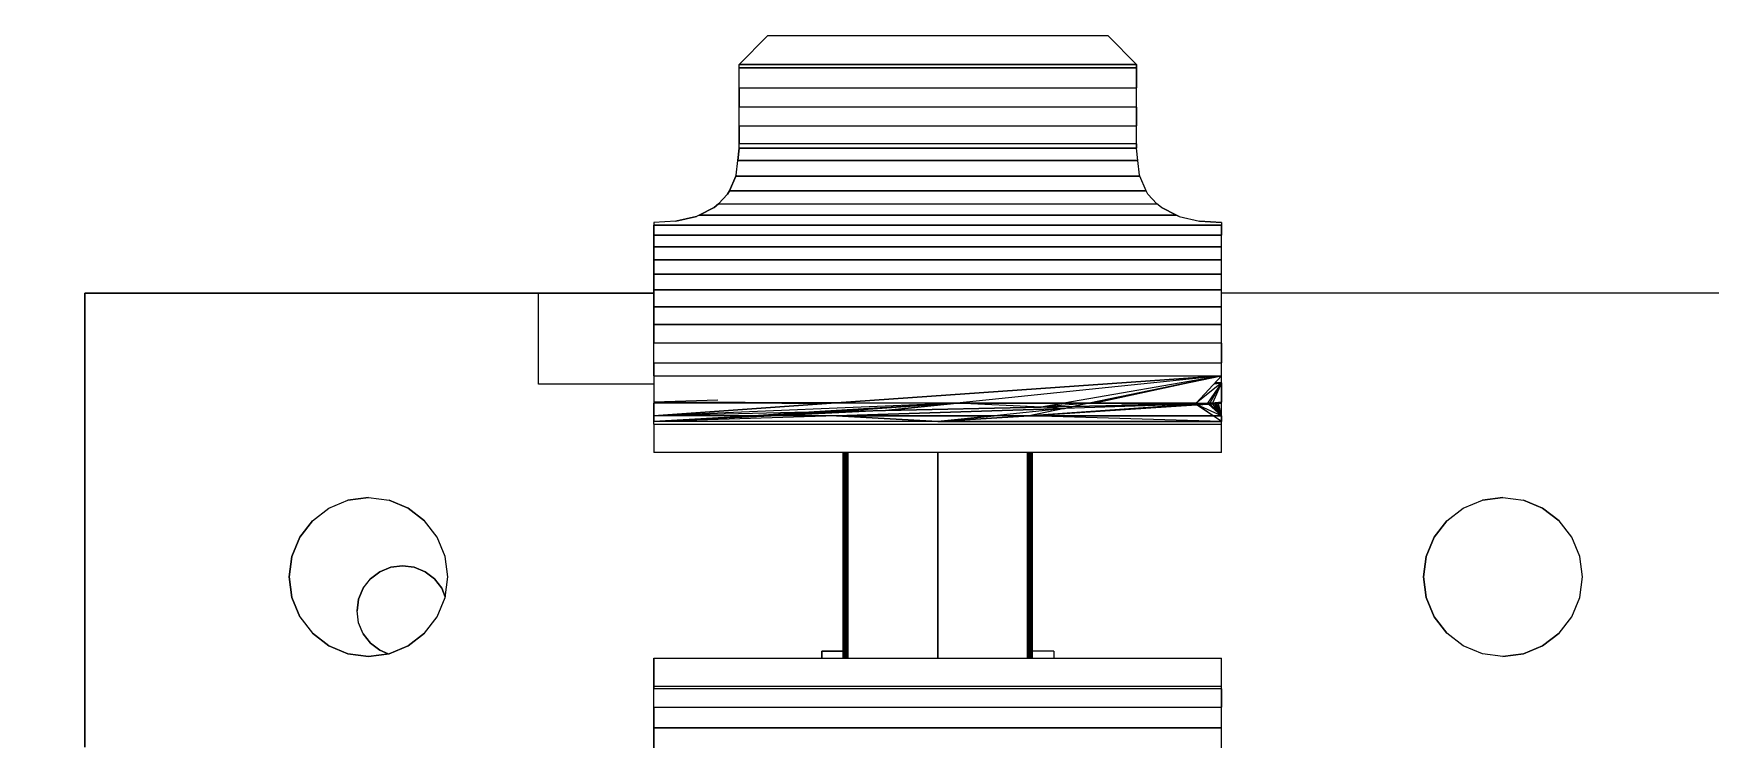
# Model space of a CAD drawing. Header units: inches. Extents: x -827 to 154, y -802 to 207.
# Drawn here: x 51.55 to 63.17, y -92.22 to -87.33 of the extents above; entities that cross this region are included whole.
import ezdxf

# ---------------------------------------------------------------- set-up
doc = ezdxf.new("R2010")
doc.units = ezdxf.units.IN
doc.header["$MEASUREMENT"] = 0
for name, color, linetype, lineweight in [('A-ANNO-DIMS', 211, 'Continuous', 9), ('A-ANNO-DIMS-48', 211, 'Continuous', 9), ('Layer0', 7, 'Continuous', 9), ('welding_bench_skp', 8, 'Continuous', 9)]:
    doc.layers.add(name, color=color, linetype=linetype, lineweight=lineweight)
doc.styles.add('Arial', font='arial.ttf', dxfattribs={"height": 4.5})
doc.dimstyles.new('Linear_-_3_32__Arial', dxfattribs={"dimscale": 12, "dimtxt": 4.591167, "dimasz": 0.5, "dimexe": 0.375, "dimexo": 0.25, "dimgap": 0.25, "dimtad": 1, "dimdec": 5, "dimrnd": 0.03125, "dimzin": 1, "dimdsep": 46, "dimlunit": 4, "dimtxsty": 'Arial', "dimblk1": 'OBLIQUE', "dimblk2": 'OBLIQUE', "dimsah": 1, "dimcen": 0.09, "dimdle": 0.375, "dimazin": 0, "dimtfac": 1, "dimtdec": 4, "dimtix": 1, "dimtmove": 0, "dimatfit": 3, "dimfxl": 1, "dimtvp": 1, "dimtfill": 1, "dimfrac": 2, "dimtolj": 1, "dimtzin": 0, "dimarcsym": 2})

# ---------------------------------------------------------------- blocks, each defined once
blk = doc.blocks.new('welding_bench_skp_12-403467-Level 1')
at = {"layer": 'Layer0'}
for p, q in [((2.125, 26), (2.5, 26.375)), ((2.5, 26.375), (2.125, 26)), ((7, 26.375), (2.5, 26.375)), ((7, 26.375), (2.5, 26.375)), ((7, 26.375), (7.375, 26)), ((7.375, 26), (7, 26.375)), ((7.375, 26), (2.125, 26)), ((2.125, 26), (7.375, 26)), ((2.125, 25.956), (2.125, 26)), ((7.375, 26), (2.125, 26)), ((2.125, 25.956), (2.125, 26)), ((2.125, 25.691), (2.125, 25.956)), ((7.375, 25.956), (2.125, 25.956)), ((2.125, 25.956), (7.375, 25.956)), ((2.125, 25.691), (2.125, 25.956)), ((7.375, 26), (7.375, 25.956)), ((7.375, 25.956), (7.375, 26)), ((7.375, 25.956), (7.375, 25.691)), ((7.375, 25.691), (7.375, 25.956)), ((2.125, 25.691), (2.125, 25.434)), ((2.125, 25.691), (7.375, 25.691)), ((2.125, 25.691), (7.375, 25.691)), ((2.125, 25.434), (2.125, 25.691)), ((7.375, 25.434), (7.375, 25.691)), ((7.375, 25.434), (7.375, 25.691)), ((7.375, 25.434), (2.125, 25.434)), ((2.125, 25.187), (2.125, 25.434)), ((7.375, 25.434), (2.125, 25.434)), ((2.125, 25.187), (2.125, 25.434)), ((7.375, 25.434), (7.375, 25.187)), ((7.375, 25.187), (7.375, 25.434)), ((2.125, 25.187), (7.375, 25.187)), ((2.125, 25.187), (2.125, 24.952)), ((2.125, 25.187), (7.375, 25.187)), ((2.125, 24.952), (2.125, 25.187)), ((7.375, 24.952), (7.375, 25.187)), ((7.375, 24.952), (7.375, 25.187)), ((2.109, 24.729), (2.125, 24.893)), ((2.125, 24.893), (2.109, 24.729)), ((7.375, 24.952), (2.125, 24.952)), ((2.125, 24.893), (2.125, 24.952)), ((7.375, 24.952), (2.125, 24.952)), ((2.125, 24.893), (2.125, 24.952)), ((7.375, 24.893), (2.125, 24.893)), ((2.125, 24.893), (7.375, 24.893)), ((2.125, 24.893), (7.375, 24.893)), ((7.375, 24.952), (7.375, 24.893)), ((7.375, 24.893), (7.375, 24.952)), ((7.391, 24.729), (7.375, 24.893)), ((7.391, 24.729), (7.375, 24.893)), ((2.087, 24.536), (2.109, 24.729)), ((2.087, 24.536), (2.109, 24.729)), ((2.109, 24.729), (7.391, 24.729)), ((7.391, 24.729), (2.109, 24.729)), ((7.413, 24.536), (7.391, 24.729)), ((7.413, 24.536), (7.391, 24.729)), ((1.999, 24.332), (2.082, 24.522)), ((2.082, 24.522), (1.999, 24.332)), ((2.087, 24.536), (2.082, 24.522)), ((2.082, 24.522), (2.087, 24.536)), ((7.418, 24.522), (2.082, 24.522)), ((2.082, 24.522), (7.418, 24.522)), ((7.418, 24.522), (7.413, 24.536)), ((7.418, 24.522), (7.413, 24.536)), ((7.501, 24.332), (7.418, 24.522)), ((7.501, 24.332), (7.418, 24.522)), ((1.795, 24.108), (1.855, 24.16)), ((1.855, 24.16), (1.795, 24.108)), ((1.855, 24.16), (1.974, 24.284)), ((1.974, 24.284), (1.855, 24.16)), ((1.855, 24.16), (7.645, 24.16)), ((1.855, 24.16), (7.645, 24.16)), ((1.974, 24.284), (1.999, 24.332)), ((1.999, 24.332), (1.974, 24.284)), ((1.999, 24.332), (7.501, 24.332)), ((7.501, 24.332), (1.999, 24.332)), ((7.526, 24.284), (7.501, 24.332)), ((7.526, 24.284), (7.501, 24.332)), ((7.645, 24.16), (7.526, 24.284)), ((7.526, 24.284), (7.645, 24.16)), ((7.705, 24.108), (7.645, 24.16)), ((7.705, 24.108), (7.645, 24.16)), ((1.291, 23.931), (1, 23.91)), ((1.291, 23.931), (1, 23.91)), ((1, 23.91), (1, 23.875)), ((1, 23.91), (1, 23.743)), ((1, 23.91), (1, 23.875)), ((1.291, 23.931), (1.562, 23.993)), ((1.562, 23.993), (1.291, 23.931)), ((1.597, 24.007), (1.562, 23.993)), ((1.597, 24.007), (1.562, 23.993)), ((1.795, 24.108), (1.597, 24.007)), ((1.597, 24.007), (1.795, 24.108)), ((1.597, 24.007), (7.903, 24.007)), ((7.903, 24.007), (1.597, 24.007)), ((7.903, 24.007), (7.705, 24.108)), ((7.705, 24.108), (7.903, 24.007)), ((7.903, 24.007), (7.937, 23.993)), ((7.937, 23.993), (7.903, 24.007)), ((7.937, 23.993), (8.209, 23.931)), ((7.937, 23.993), (8.209, 23.931)), ((8.5, 23.91), (8.209, 23.931)), ((8.209, 23.931), (8.5, 23.91)), ((8.5, 23.91), (8.5, 23.875)), ((8.5, 23.91), (8.5, 23.743)), ((8.5, 23.91), (8.5, 23.875)), ((1, 23.743), (1, 23.875)), ((8.5, 23.875), (1, 23.875)), ((1, 23.875), (8.5, 23.875)), ((1, 23.875), (1, 23.743)), ((1, 23.59), (1, 23.743)), ((1, 23.743), (8.5, 23.743)), ((1, 23.743), (1, 23.59)), ((8.5, 23.743), (1, 23.743)), ((8.5, 23.743), (8.5, 23.875)), ((8.5, 23.743), (8.5, 23.875)), ((8.5, 23.59), (8.5, 23.743)), ((8.5, 23.59), (8.5, 23.743)), ((1, 23.418), (1, 23.59)), ((1, 23.59), (8.5, 23.59)), ((1, 23.59), (1, 23.418)), ((8.5, 23.59), (1, 23.59)), ((8.5, 23.418), (8.5, 23.59)), ((8.5, 23.418), (8.5, 23.59)), ((1, 23.228), (1, 23.418)), ((8.5, 23.418), (1, 23.418)), ((1, 23.418), (8.5, 23.418)), ((1, 23.418), (1, 23.228)), ((8.5, 23.228), (8.5, 23.418)), ((8.5, 23.228), (8.5, 23.418)), ((1, 23.021), (1, 23.228)), ((1, 23.228), (1, 23.021)), ((1, 23.228), (8.5, 23.228)), ((8.5, 23.228), (1, 23.228)), ((1, 22.798), (1, 23.021)), ((8.5, 23.021), (1, 23.021)), ((1, 23.021), (1, 22.798)), ((1, 23.021), (8.5, 23.021)), ((8.5, 23.021), (8.5, 23.228)), ((8.5, 23.021), (8.5, 23.228)), ((8.5, 22.798), (8.5, 23.021)), ((8.5, 22.798), (8.5, 23.021)), ((1, 22.563), (1, 22.798)), ((8.5, 22.798), (1, 22.798)), ((1, 22.798), (1, 22.563)), ((1, 22.798), (8.5, 22.798)), ((8.5, 22.563), (8.5, 22.798)), ((8.5, 22.563), (8.5, 22.798)), ((1, 22.316), (1, 22.563)), ((1, 22.563), (1, 22.316)), ((1, 22.563), (8.5, 22.563)), ((8.5, 22.563), (1, 22.563)), ((8.5, 22.316), (8.5, 22.563)), ((8.5, 22.316), (8.5, 22.563)), ((1, 22.059), (1, 22.316)), ((8.5, 22.316), (1, 22.316)), ((1, 22.059), (1, 22.316)), ((8.5, 22.316), (1, 22.316)), ((8.5, 22.059), (8.5, 22.316)), ((8.5, 22.316), (8.5, 22.059)), ((1, 21.885), (1, 22.059)), ((1, 22.059), (8.5, 22.059)), ((1, 22.059), (1, 21.885)), ((1, 22.059), (8.5, 22.059)), ((8.5, 21.794), (8.5, 22.059)), ((8.5, 21.794), (8.5, 22.059)), ((1, 21.885), (1, 21.537)), ((1, 21.885), (8.5, 21.885)), ((8.5, 21.885), (3.414, 21.529)), ((3.414, 21.529), (8.5, 21.885)), ((8.5, 21.885), (5, 21.524)), ((8.5, 21.885), (5, 21.524)), ((8.5, 21.885), (6.416, 21.524)), ((8.5, 21.885), (6.416, 21.524)), ((6.75, 21.524), (8.5, 21.885)), ((8.5, 21.885), (6.751, 21.524)), ((8.5, 21.885), (6.751, 21.524)), ((8.5, 21.885), (6.828, 21.524)), ((8.5, 21.885), (6.828, 21.524)), ((8.5, 21.885), (8.164, 21.524)), ((8.5, 21.794), (8.164, 21.524)), ((8.5, 21.794), (8.164, 21.524)), ((8.5, 21.794), (8.314, 21.524)), ((8.5, 21.794), (8.314, 21.524)), ((8.5, 21.794), (8.343, 21.526)), ((8.5, 21.794), (8.343, 21.526)), ((8.5, 21.794), (8.378, 21.528)), ((8.5, 21.794), (8.378, 21.528)), ((8.402, 21.779), (8.5, 21.794)), ((8.5, 21.794), (8.402, 21.779)), ((8.405, 21.782), (8.5, 21.794)), ((8.5, 21.794), (8.405, 21.782)), ((8.5, 21.794), (8.41, 21.787)), ((8.5, 21.794), (8.41, 21.787)), ((8.5, 21.794), (8.412, 21.79)), ((8.5, 21.794), (8.412, 21.79)), ((8.5, 21.794), (8.413, 21.791)), ((8.5, 21.794), (8.413, 21.791)), ((8.5, 21.794), (8.416, 21.794)), ((8.5, 21.794), (8.416, 21.794)), ((8.5, 21.537), (8.5, 21.794)), ((8.5, 21.794), (8.5, 21.537)), ((1.843, 21.566), (1, 21.537)), ((1.843, 21.566), (1, 21.537)), ((2.692, 21.528), (1, 21.537)), ((1, 21.537), (1, 21.524)), ((2.692, 21.528), (1, 21.537)), ((3.414, 21.529), (1, 21.537)), ((1, 21.537), (3.414, 21.529)), ((1, 21.537), (2.692, 21.528)), ((3.414, 21.529), (1, 21.537)), ((3.414, 21.529), (1, 21.537)), ((1, 21.537), (2.692, 21.528)), ((2.692, 21.528), (1, 21.524)), ((2.692, 21.528), (1, 21.524)), ((1, 21.36), (1, 21.524)), ((5, 21.524), (1, 21.36)), ((5, 21.524), (1, 21.36)), ((1, 21.36), (3.341, 21.524)), ((3.341, 21.524), (1, 21.524)), ((3.341, 21.524), (1, 21.36)), ((1, 21.36), (1, 21.524)), ((3.341, 21.524), (1, 21.524)), ((1, 21.524), (1, 21.36)), ((3.341, 21.524), (1, 21.36)), ((5, 21.524), (1, 21.36)), ((2.692, 21.528), (3.414, 21.529)), ((3.414, 21.529), (2.692, 21.528)), ((3.414, 21.529), (2.692, 21.528)), ((2.692, 21.528), (3.341, 21.524)), ((3.341, 21.524), (2.692, 21.528)), ((3.341, 21.524), (2.692, 21.528)), ((2.692, 21.528), (3.341, 21.524)), ((3.048, 21.405), (5, 21.524)), ((5, 21.524), (3.048, 21.405)), ((3.088, 21.406), (5, 21.524)), ((5, 21.524), (3.088, 21.406)), ((5, 21.524), (3.088, 21.406)), ((5, 21.524), (3.177, 21.408)), ((5, 21.524), (3.177, 21.408)), ((3.414, 21.529), (3.341, 21.524)), ((3.414, 21.529), (3.341, 21.524)), ((3.414, 21.529), (3.341, 21.524)), ((5, 21.524), (3.341, 21.524)), ((5, 21.524), (3.341, 21.524)), ((5, 21.524), (3.397, 21.413)), ((5, 21.524), (3.397, 21.413)), ((3.414, 21.529), (5, 21.524)), ((3.414, 21.529), (5, 21.524)), ((5, 21.524), (3.414, 21.529)), ((5, 21.524), (4.059, 21.427)), ((4.059, 21.427), (5, 21.524)), ((6.114, 21.472), (4.059, 21.427)), ((4.059, 21.427), (6.114, 21.472)), ((5, 21.524), (6.416, 21.524)), ((6.114, 21.472), (5, 21.524)), ((5, 21.524), (6.416, 21.524)), ((6.114, 21.472), (5, 21.524)), ((6.416, 21.524), (5, 21.524)), ((5.956, 21.36), (8.154, 21.513)), ((8.154, 21.513), (5.956, 21.36)), ((8.154, 21.513), (5.956, 21.36)), ((8.169, 21.503), (5.956, 21.36)), ((5.956, 21.36), (8.169, 21.503)), ((6.75, 21.524), (6.114, 21.472)), ((6.114, 21.472), (6.416, 21.524)), ((6.75, 21.524), (6.114, 21.472)), ((6.416, 21.524), (6.114, 21.472)), ((6.75, 21.524), (6.114, 21.472)), ((6.543, 21.481), (6.114, 21.472)), ((6.543, 21.481), (6.114, 21.472)), ((6.426, 21.457), (6.114, 21.472)), ((6.426, 21.457), (6.114, 21.472)), ((6.426, 21.457), (6.114, 21.472)), ((6.416, 21.524), (6.75, 21.524)), ((6.75, 21.524), (6.416, 21.524)), ((6.416, 21.524), (6.751, 21.524)), ((6.75, 21.524), (6.416, 21.524)), ((8.154, 21.513), (6.426, 21.457)), ((8.154, 21.513), (6.426, 21.457)), ((6.543, 21.481), (6.426, 21.457)), ((6.543, 21.481), (6.426, 21.457)), ((6.426, 21.457), (6.543, 21.481)), ((6.75, 21.524), (6.543, 21.481)), ((6.75, 21.524), (6.543, 21.481)), ((6.75, 21.524), (6.543, 21.481)), ((6.75, 21.524), (6.543, 21.481)), ((8.034, 21.514), (6.543, 21.481)), ((6.543, 21.481), (8.034, 21.514)), ((8.154, 21.513), (6.543, 21.481)), ((8.154, 21.513), (6.543, 21.481)), ((8.154, 21.513), (6.543, 21.481)), ((6.75, 21.524), (6.751, 21.524)), ((6.751, 21.524), (6.75, 21.524)), ((6.75, 21.524), (6.751, 21.524)), ((6.75, 21.524), (6.751, 21.524)), ((6.75, 21.524), (8.034, 21.514)), ((6.75, 21.524), (7.749, 21.516)), ((8.154, 21.513), (6.75, 21.524)), ((6.75, 21.524), (7.749, 21.516)), ((6.751, 21.524), (6.803, 21.532)), ((6.803, 21.532), (6.751, 21.524)), ((6.751, 21.524), (6.828, 21.524)), ((6.751, 21.524), (6.828, 21.524)), ((7.749, 21.516), (6.751, 21.524)), ((7.749, 21.516), (6.751, 21.524)), ((6.751, 21.524), (6.828, 21.524)), ((6.828, 21.524), (6.751, 21.524)), ((8.164, 21.524), (6.828, 21.524)), ((6.828, 21.524), (8.157, 21.517)), ((7.749, 21.516), (6.828, 21.524)), ((8.157, 21.517), (6.828, 21.524)), ((7.749, 21.516), (6.828, 21.524)), ((7.749, 21.516), (6.828, 21.524)), ((6.828, 21.524), (8.164, 21.524)), ((6.828, 21.524), (8.164, 21.524)), ((7.749, 21.516), (8.157, 21.517)), ((7.749, 21.516), (7.761, 21.516)), ((7.749, 21.516), (7.761, 21.516)), ((7.749, 21.516), (7.761, 21.516)), ((8.034, 21.514), (7.749, 21.516)), ((7.749, 21.516), (7.775, 21.516)), ((7.749, 21.516), (7.775, 21.516)), ((8.154, 21.513), (7.749, 21.516)), ((8.157, 21.517), (7.761, 21.516)), ((7.761, 21.516), (7.775, 21.516)), ((7.775, 21.516), (7.761, 21.516)), ((7.775, 21.516), (7.761, 21.516)), ((8.157, 21.517), (7.775, 21.516)), ((8.157, 21.517), (7.775, 21.516)), ((8.034, 21.514), (7.775, 21.516)), ((7.775, 21.516), (8.034, 21.514)), ((8.154, 21.513), (7.775, 21.516)), ((7.775, 21.516), (8.034, 21.514)), ((8.157, 21.517), (8.034, 21.514)), ((8.157, 21.517), (8.034, 21.514)), ((8.034, 21.514), (8.154, 21.513)), ((8.154, 21.513), (8.034, 21.514)), ((8.154, 21.513), (8.034, 21.514)), ((8.343, 21.521), (8.154, 21.513)), ((8.343, 21.521), (8.154, 21.513)), ((8.281, 21.519), (8.154, 21.513)), ((8.157, 21.517), (8.154, 21.513)), ((8.169, 21.503), (8.154, 21.513)), ((8.176, 21.503), (8.154, 21.513)), ((8.154, 21.513), (8.169, 21.503)), ((8.386, 21.36), (8.154, 21.513)), ((8.157, 21.517), (8.164, 21.524)), ((8.164, 21.524), (8.157, 21.517)), ((8.229, 21.518), (8.157, 21.517)), ((8.282, 21.522), (8.164, 21.524)), ((8.259, 21.52), (8.164, 21.524)), ((8.229, 21.518), (8.164, 21.524)), ((8.259, 21.52), (8.164, 21.524)), ((8.229, 21.518), (8.164, 21.524)), ((8.164, 21.524), (8.314, 21.524)), ((8.386, 21.36), (8.169, 21.503)), ((8.176, 21.503), (8.169, 21.503)), ((8.386, 21.36), (8.169, 21.503)), ((8.386, 21.36), (8.169, 21.503)), ((8.176, 21.503), (8.343, 21.521)), ((8.176, 21.503), (8.321, 21.518)), ((8.321, 21.518), (8.176, 21.503)), ((8.176, 21.503), (8.327, 21.513)), ((8.386, 21.36), (8.176, 21.503)), ((8.5, 21.36), (8.176, 21.503)), ((8.386, 21.36), (8.176, 21.503)), ((8.5, 21.36), (8.176, 21.503)), ((8.5, 21.36), (8.176, 21.503)), ((8.229, 21.518), (8.259, 21.52)), ((8.259, 21.52), (8.229, 21.518)), ((8.281, 21.519), (8.229, 21.518)), ((8.282, 21.522), (8.259, 21.52)), ((8.281, 21.519), (8.259, 21.52)), ((8.282, 21.522), (8.281, 21.519)), ((8.343, 21.521), (8.281, 21.519)), ((8.343, 21.521), (8.281, 21.519)), ((8.343, 21.521), (8.281, 21.519)), ((8.318, 21.521), (8.281, 21.519)), ((8.342, 21.524), (8.282, 21.522)), ((8.342, 21.524), (8.282, 21.522)), ((8.314, 21.524), (8.282, 21.522)), ((8.282, 21.522), (8.318, 21.521)), ((8.282, 21.522), (8.343, 21.521)), ((8.282, 21.522), (8.318, 21.521)), ((8.343, 21.526), (8.314, 21.524)), ((8.314, 21.524), (8.343, 21.526)), ((8.342, 21.524), (8.314, 21.524)), ((8.314, 21.524), (8.342, 21.524)), ((8.376, 21.524), (8.318, 21.521)), ((8.342, 21.524), (8.318, 21.521)), ((8.376, 21.524), (8.318, 21.521)), ((8.342, 21.524), (8.318, 21.521)), ((8.343, 21.521), (8.318, 21.521)), ((8.343, 21.521), (8.318, 21.521)), ((8.318, 21.521), (8.343, 21.521)), ((8.343, 21.521), (8.321, 21.518)), ((8.339, 21.519), (8.321, 21.518)), ((8.321, 21.518), (8.327, 21.513)), ((8.321, 21.518), (8.327, 21.513)), ((8.5, 21.36), (8.321, 21.518)), ((8.339, 21.519), (8.327, 21.513)), ((8.339, 21.519), (8.327, 21.513)), ((8.327, 21.513), (8.344, 21.514)), ((8.5, 21.36), (8.327, 21.513)), ((8.5, 21.36), (8.327, 21.513)), ((8.5, 21.36), (8.327, 21.513)), ((8.5, 21.36), (8.327, 21.513)), ((8.339, 21.519), (8.344, 21.514)), ((8.5, 21.36), (8.339, 21.519)), ((8.378, 21.528), (8.342, 21.524)), ((8.378, 21.528), (8.342, 21.524)), ((8.343, 21.526), (8.342, 21.524)), ((8.343, 21.526), (8.342, 21.524)), ((8.376, 21.524), (8.342, 21.524)), ((8.342, 21.524), (8.376, 21.524)), ((8.378, 21.528), (8.343, 21.526)), ((8.343, 21.526), (8.378, 21.528)), ((8.376, 21.524), (8.343, 21.521)), ((8.5, 21.36), (8.344, 21.514)), ((8.5, 21.36), (8.344, 21.514)), ((8.349, 21.514), (8.344, 21.514)), ((8.5, 21.36), (8.344, 21.514)), ((8.379, 21.52), (8.345, 21.519)), ((8.345, 21.519), (8.349, 21.514)), ((8.379, 21.52), (8.349, 21.514)), ((8.379, 21.52), (8.349, 21.514)), ((8.349, 21.514), (8.382, 21.516)), ((8.5, 21.36), (8.349, 21.514)), ((8.5, 21.36), (8.349, 21.514)), ((8.5, 21.36), (8.349, 21.514)), ((8.5, 21.537), (8.376, 21.524)), ((8.378, 21.528), (8.376, 21.524)), ((8.376, 21.524), (8.399, 21.524)), ((8.378, 21.528), (8.5, 21.537)), ((8.386, 21.522), (8.378, 21.521)), ((8.378, 21.521), (8.379, 21.52)), ((8.386, 21.522), (8.379, 21.52)), ((8.409, 21.521), (8.379, 21.52)), ((8.379, 21.52), (8.382, 21.516)), ((8.379, 21.52), (8.382, 21.516)), ((8.5, 21.36), (8.379, 21.52)), ((8.409, 21.521), (8.382, 21.516)), ((8.409, 21.521), (8.382, 21.516)), ((8.382, 21.516), (8.41, 21.518)), ((8.5, 21.36), (8.382, 21.516)), ((8.5, 21.36), (8.382, 21.516)), ((8.5, 21.36), (8.382, 21.516)), ((8.5, 21.36), (8.382, 21.516)), ((8.407, 21.524), (8.39, 21.522)), ((8.399, 21.524), (8.39, 21.522)), ((8.5, 21.537), (8.399, 21.524)), ((8.5, 21.537), (8.399, 21.524)), ((8.399, 21.524), (8.407, 21.524)), ((8.407, 21.524), (8.399, 21.524)), ((8.5, 21.537), (8.407, 21.524)), ((8.409, 21.521), (8.41, 21.518)), ((8.5, 21.36), (8.409, 21.521)), ((8.417, 21.519), (8.41, 21.518)), ((8.5, 21.36), (8.41, 21.518)), ((8.5, 21.36), (8.41, 21.518)), ((8.5, 21.36), (8.41, 21.518)), ((8.5, 21.36), (8.417, 21.519)), ((8.5, 21.36), (8.417, 21.519)), ((8.428, 21.519), (8.417, 21.519)), ((8.5, 21.537), (8.426, 21.524)), ((8.434, 21.524), (8.426, 21.524)), ((8.434, 21.524), (8.426, 21.524)), ((8.434, 21.524), (8.426, 21.522)), ((8.426, 21.524), (8.426, 21.522)), ((8.448, 21.521), (8.428, 21.519)), ((8.428, 21.519), (8.448, 21.521)), ((8.5, 21.36), (8.428, 21.519)), ((8.5, 21.36), (8.428, 21.519)), ((8.5, 21.36), (8.428, 21.519)), ((8.434, 21.524), (8.447, 21.524)), ((8.5, 21.537), (8.447, 21.524)), ((8.5, 21.537), (8.447, 21.524)), ((8.447, 21.523), (8.5, 21.537)), ((8.447, 21.523), (8.447, 21.524)), ((8.447, 21.523), (8.459, 21.524)), ((8.455, 21.523), (8.447, 21.523)), ((8.448, 21.521), (8.447, 21.523)), ((8.447, 21.523), (8.448, 21.521)), ((8.448, 21.521), (8.5, 21.524)), ((8.448, 21.521), (8.5, 21.524)), ((8.455, 21.523), (8.448, 21.521)), ((8.455, 21.523), (8.448, 21.521)), ((8.455, 21.523), (8.448, 21.521)), ((8.5, 21.36), (8.448, 21.521)), ((8.5, 21.36), (8.448, 21.521)), ((8.5, 21.36), (8.448, 21.521)), ((8.5, 21.36), (8.448, 21.521)), ((8.455, 21.523), (8.459, 21.524)), ((8.459, 21.524), (8.455, 21.523)), ((8.455, 21.523), (8.459, 21.524)), ((8.5, 21.537), (8.459, 21.524)), ((8.459, 21.524), (8.5, 21.537)), ((8.5, 21.524), (8.459, 21.524)), ((8.5, 21.36), (8.459, 21.524)), ((8.5, 21.36), (8.5, 21.537)), ((8.5, 21.36), (8.5, 21.537)), ((8.5, 21.36), (8.5, 21.524)), ((3.048, 21.405), (1, 21.36)), ((3.048, 21.405), (1, 21.36)), ((2.35, 21.36), (1, 21.283)), ((2.315, 21.36), (1, 21.283)), ((2.35, 21.36), (1, 21.283)), ((1, 21.283), (2.315, 21.36)), ((1, 21.36), (1, 21.283)), ((1, 21.36), (1, 21.283)), ((2.432, 21.36), (1, 21.283)), ((1, 21.283), (2.35, 21.36)), ((2.644, 21.36), (1, 21.283)), ((1, 21.283), (2.432, 21.36)), ((1, 21.283), (1, 21.36)), ((3.411, 21.36), (1, 21.283)), ((2.644, 21.36), (1, 21.283)), ((3.411, 21.36), (1, 21.283)), ((2.315, 21.36), (1, 21.36)), ((2.315, 21.36), (1, 21.283)), ((1, 21.283), (1, 21.36)), ((2.315, 21.36), (1, 21.36)), ((2.315, 21.36), (1, 21.36)), ((1, 21.25), (1, 21.283)), ((1, 21.25), (1, 21.283)), ((4.75, 21.283), (1, 21.283)), ((4.75, 21.283), (1, 21.283)), ((1, 21.25), (1, 20.875)), ((1, 21.25), (1, 20.875)), ((1, 21.25), (8.5, 21.25)), ((1, 21.25), (8.5, 21.25)), ((3.088, 21.406), (2.315, 21.36)), ((2.315, 21.36), (3.088, 21.406)), ((3.048, 21.405), (2.315, 21.36)), ((2.315, 21.36), (3.048, 21.405)), ((2.35, 21.36), (2.315, 21.36)), ((2.35, 21.36), (2.315, 21.36)), ((3.177, 21.408), (2.35, 21.36)), ((3.177, 21.408), (2.35, 21.36)), ((3.088, 21.406), (2.35, 21.36)), ((2.432, 21.36), (2.35, 21.36)), ((2.432, 21.36), (2.35, 21.36)), ((3.397, 21.413), (2.432, 21.36)), ((3.397, 21.413), (2.432, 21.36)), ((3.177, 21.408), (2.432, 21.36)), ((3.177, 21.408), (2.432, 21.36)), ((2.644, 21.36), (2.432, 21.36)), ((2.644, 21.36), (2.432, 21.36)), ((4.059, 21.427), (2.644, 21.36)), ((4.059, 21.427), (2.644, 21.36)), ((3.397, 21.413), (2.644, 21.36)), ((3.397, 21.413), (2.644, 21.36)), ((3.411, 21.36), (2.644, 21.36)), ((3.411, 21.36), (2.644, 21.36)), ((3.048, 21.405), (3.088, 21.406)), ((3.048, 21.405), (3.088, 21.406)), ((3.088, 21.406), (3.177, 21.408)), ((3.177, 21.408), (3.088, 21.406)), ((3.397, 21.413), (3.177, 21.408)), ((3.177, 21.408), (3.397, 21.413)), ((3.397, 21.413), (4.059, 21.427)), ((4.059, 21.427), (3.397, 21.413)), ((6.426, 21.457), (3.411, 21.36)), ((6.426, 21.457), (3.411, 21.36)), ((3.411, 21.36), (6.426, 21.457)), ((4.75, 21.283), (3.411, 21.36)), ((3.411, 21.36), (5.495, 21.36)), ((5.495, 21.36), (3.411, 21.36)), ((3.411, 21.36), (4.75, 21.283)), ((4.75, 21.283), (3.411, 21.36)), ((3.581, 21.437), (3.643, 21.437)), ((3.643, 21.437), (3.581, 21.437)), ((5.495, 21.36), (4.75, 21.283)), ((4.75, 21.283), (5.956, 21.36)), ((5.956, 21.36), (4.75, 21.283)), ((4.75, 21.283), (5.495, 21.36)), ((4.75, 21.283), (5.495, 21.36)), ((4.75, 21.283), (8.5, 21.283)), ((8.5, 21.283), (4.75, 21.283)), ((6.426, 21.457), (5.495, 21.36)), ((6.426, 21.457), (5.495, 21.36)), ((6.426, 21.457), (5.495, 21.36)), ((5.956, 21.36), (5.495, 21.36)), ((5.956, 21.36), (5.495, 21.36)), ((6.426, 21.457), (5.956, 21.36)), ((6.426, 21.457), (5.956, 21.36)), ((8.386, 21.36), (5.956, 21.36)), ((8.386, 21.36), (5.956, 21.36)), ((8.5, 21.283), (5.956, 21.36)), ((5.956, 21.36), (8.386, 21.36)), ((8.5, 21.283), (5.956, 21.36)), ((8.5, 21.283), (8.386, 21.36)), ((8.386, 21.36), (8.5, 21.36)), ((8.5, 21.36), (8.386, 21.36)), ((8.5, 21.283), (8.386, 21.36)), ((8.5, 21.36), (8.5, 21.283)), ((8.5, 21.36), (8.5, 21.283)), ((8.5, 21.283), (8.5, 21.36)), ((8.5, 21.283), (8.5, 21.36)), ((8.5, 21.25), (8.5, 21.283)), ((8.5, 21.25), (8.5, 21.283)), ((8.5, 20.875), (8.5, 21.25)), ((8.5, 20.875), (8.5, 21.25)), ((8.5, 20.875), (1, 20.875)), ((8.5, 20.875), (1, 20.875)), ((3.502, 20.875), (3.502, 18.159)), ((3.502, 18.159), (3.502, 20.875)), ((3.508, 18.159), (3.508, 20.875)), ((3.508, 20.875), (3.508, 18.159)), ((3.518, 20.875), (3.518, 18.159)), ((3.518, 20.875), (3.518, 18.159)), ((3.531, 20.875), (3.531, 18.159)), ((3.531, 18.159), (3.531, 20.875)), ((3.546, 20.875), (3.546, 18.159)), ((3.546, 18.159), (3.546, 20.875)), ((3.562, 18.159), (3.562, 20.875)), ((3.562, 20.875), (3.562, 18.159)), ((4.75, 20.875), (4.75, 18.159)), ((4.75, 18.159), (4.75, 20.875)), ((5.937, 20.875), (5.937, 18.159)), ((5.937, 18.159), (5.937, 20.875)), ((5.954, 18.159), (5.954, 20.875)), ((5.954, 20.875), (5.954, 18.159)), ((5.969, 20.875), (5.969, 18.159)), ((5.969, 18.159), (5.969, 20.875)), ((5.982, 18.159), (5.982, 20.875)), ((5.982, 18.159), (5.982, 20.875)), ((5.992, 20.875), (5.992, 18.159)), ((5.992, 18.159), (5.992, 20.875)), ((5.998, 18.159), (5.998, 20.875)), ((5.998, 20.875), (5.998, 18.159)), ((1, 18.159), (1, 17.784)), ((1, 18.159), (8.5, 18.159)), ((1, 18.159), (8.5, 18.159)), ((1, 17.784), (1, 18.159)), ((3.219, 18.25), (3.518, 18.25)), ((3.219, 18.25), (3.219, 18.159)), ((3.518, 18.25), (3.219, 18.25)), ((3.219, 18.25), (3.518, 18.25)), ((3.219, 18.25), (3.518, 18.25)), ((3.219, 18.25), (3.518, 18.25)), ((3.518, 18.25), (3.219, 18.25)), ((3.219, 18.159), (3.219, 18.25)), ((6.281, 18.25), (5.982, 18.25)), ((6.281, 18.25), (5.982, 18.25)), ((6.281, 18.25), (5.982, 18.25)), ((6.281, 18.25), (6.281, 18.159)), ((6.281, 18.25), (6.281, 18.159)), ((8.5, 17.784), (8.5, 18.159)), ((8.5, 17.784), (8.5, 18.159)), ((8.5, 17.784), (1, 17.784)), ((1, 17.752), (1, 17.784)), ((8.5, 17.784), (1, 17.784)), ((1, 17.784), (1, 17.752)), ((1, 17.674), (1, 17.752)), ((1, 17.674), (1, 17.752)), ((1, 17.51), (1, 17.752)), ((8.5, 17.752), (1, 17.752)), ((1, 17.51), (1, 17.752)), ((8.5, 17.752), (1, 17.752)), ((8.5, 17.752), (8.5, 17.784)), ((8.5, 17.752), (8.5, 17.784)), ((8.5, 17.674), (8.5, 17.752)), ((8.5, 17.51), (8.5, 17.752)), ((8.5, 17.674), (8.5, 17.752)), ((8.5, 17.752), (8.5, 17.51)), ((1, 17.51), (1, 17.24)), ((1, 17.51), (8.5, 17.51)), ((1, 17.24), (1, 17.51)), ((1, 17.51), (8.5, 17.51)), ((8.5, 17.24), (8.5, 17.51)), ((8.5, 17.24), (8.5, 17.51)), ((1, 17.24), (1, 16.975)), ((1, 17.24), (8.5, 17.24)), ((8.5, 17.24), (1, 17.24)), ((1, 16.975), (1, 17.24)), ((8.5, 16.975), (8.5, 17.24)), ((8.5, 16.975), (8.5, 17.24))]:
    blk.add_line(p, q, dxfattribs=at)
blk = doc.blocks.new('welding_bench_skp_8-403463-Level 1')
at = {"layer": 'Layer0'}
for p, q in [((1.746, 2.191), (1.811, 2.241)), ((1.746, 2.191), (1.811, 2.241)), ((1.811, 2.241), (1.887, 2.273)), ((1.811, 2.241), (1.887, 2.273)), ((1.887, 2.273), (1.969, 2.283)), ((1.887, 2.273), (1.969, 2.283)), ((1.969, 2.283), (2.05, 2.273)), ((1.969, 2.283), (2.05, 2.273)), ((2.05, 2.273), (2.126, 2.241)), ((2.05, 2.273), (2.126, 2.241)), ((2.126, 2.241), (2.191, 2.191)), ((2.126, 2.241), (2.191, 2.191)), ((1.672, 2.068), (1.696, 2.126)), ((1.696, 2.126), (1.672, 2.068)), ((1.696, 2.126), (1.746, 2.191)), ((1.746, 2.191), (1.696, 2.126)), ((2.191, 2.191), (2.241, 2.126)), ((2.241, 2.126), (2.191, 2.191)), ((2.241, 2.126), (2.273, 2.05)), ((2.273, 2.05), (2.241, 2.126)), ((2.273, 2.05), (2.283, 1.969)), ((2.283, 1.969), (2.273, 2.05)), ((2.241, 1.811), (2.273, 1.887)), ((2.241, 1.811), (2.273, 1.887)), ((2.273, 1.887), (2.283, 1.969)), ((2.273, 1.887), (2.283, 1.969)), ((2.126, 1.696), (2.191, 1.746)), ((2.191, 1.746), (2.126, 1.696)), ((2.191, 1.746), (2.241, 1.811)), ((2.191, 1.746), (2.241, 1.811)), ((2.068, 1.672), (2.126, 1.696)), ((2.126, 1.696), (2.068, 1.672))]:
    blk.add_line(p, q, dxfattribs=at)
blk = doc.blocks.new('welding_bench_skp_7-403462-Level 1')
at = {"layer": 'Layer0'}
for p, q in [((1.811, 2.241), (1.746, 2.191)), ((1.811, 2.241), (1.746, 2.191)), ((2.05, 2.273), (1.969, 2.283)), ((1.969, 2.283), (2.05, 2.273)), ((2.126, 2.241), (2.05, 2.273)), ((2.05, 2.273), (2.126, 2.241)), ((1.672, 2.068), (1.696, 2.126)), ((1.696, 2.126), (1.672, 2.068)), ((1.696, 2.126), (1.746, 2.191)), ((1.746, 2.191), (1.696, 2.126)), ((2.191, 2.191), (2.241, 2.126)), ((2.191, 2.191), (2.241, 2.126)), ((2.241, 2.126), (2.273, 2.05)), ((2.241, 2.126), (2.273, 2.05)), ((2.273, 1.887), (2.241, 1.811)), ((2.241, 1.811), (2.273, 1.887)), ((2.283, 1.969), (2.273, 1.887)), ((2.273, 1.887), (2.283, 1.969)), ((2.126, 1.696), (2.191, 1.746)), ((2.126, 1.696), (2.191, 1.746)), ((2.241, 1.811), (2.191, 1.746)), ((2.191, 1.746), (2.241, 1.811))]:
    blk.add_line(p, q, dxfattribs=at)
blk = doc.blocks.new('welding_bench_skp_5-403460-Level 1')
at = {"layer": 'Layer0'}
for p, q in [((39.37, 59.055), (36.22, 59.055)), ((36.22, 59.055), (39.37, 59.055)), ((39.37, 59.055), (39.37, 55.906)), ((39.37, 55.906), (39.37, 59.055)), ((37.126, 57.564), (37.012, 57.476)), ((37.126, 57.564), (37.012, 57.476)), ((37.259, 57.619), (37.126, 57.564)), ((37.126, 57.564), (37.259, 57.619)), ((37.402, 57.638), (37.259, 57.619)), ((37.259, 57.619), (37.402, 57.638)), ((37.544, 57.619), (37.402, 57.638)), ((37.402, 57.638), (37.544, 57.619)), ((37.677, 57.564), (37.544, 57.619)), ((37.544, 57.619), (37.677, 57.564)), ((37.791, 57.476), (37.677, 57.564)), ((37.677, 57.564), (37.791, 57.476)), ((36.924, 57.362), (37.012, 57.476)), ((37.012, 57.476), (36.924, 57.362)), ((37.791, 57.476), (37.879, 57.362)), ((37.791, 57.476), (37.879, 57.362)), ((36.869, 57.229), (36.924, 57.362)), ((36.924, 57.362), (36.869, 57.229)), ((37.879, 57.362), (37.934, 57.229)), ((37.879, 57.362), (37.934, 57.229)), ((36.85, 57.087), (36.869, 57.229)), ((36.869, 57.229), (36.85, 57.087)), ((37.934, 57.229), (37.953, 57.087)), ((37.953, 57.087), (37.934, 57.229)), ((36.869, 56.944), (36.85, 57.087)), ((36.85, 57.087), (36.869, 56.944)), ((37.953, 57.087), (37.934, 56.944)), ((37.953, 57.087), (37.934, 56.944)), ((36.924, 56.811), (36.869, 56.944)), ((36.869, 56.944), (36.924, 56.811)), ((37.934, 56.944), (37.879, 56.811)), ((37.879, 56.811), (37.934, 56.944)), ((37.012, 56.697), (36.924, 56.811)), ((36.924, 56.811), (37.012, 56.697)), ((37.879, 56.811), (37.791, 56.697)), ((37.791, 56.697), (37.879, 56.811)), ((37.012, 56.697), (37.126, 56.609)), ((37.012, 56.697), (37.126, 56.609)), ((37.677, 56.609), (37.791, 56.697)), ((37.677, 56.609), (37.791, 56.697)), ((37.126, 56.609), (37.259, 56.554)), ((37.126, 56.609), (37.259, 56.554)), ((37.259, 56.554), (37.402, 56.535)), ((37.259, 56.554), (37.402, 56.535)), ((37.402, 56.535), (37.544, 56.554)), ((37.402, 56.535), (37.544, 56.554)), ((37.544, 56.554), (37.677, 56.609)), ((37.544, 56.554), (37.677, 56.609)), ((38.74, 55.106), (38.74, 55.906)), ((38.74, 55.906), (39.37, 55.906)), ((38.74, 55.906), (39.37, 55.906)), ((38.74, 55.106), (38.74, 55.906)), ((39.37, 30.315), (39.37, 51.165)), ((39.37, 30.315), (39.37, 51.165)), ((37.402, 49.764), (37.259, 49.745)), ((37.259, 49.745), (37.402, 49.764)), ((37.544, 49.745), (37.402, 49.764)), ((37.402, 49.764), (37.544, 49.745)), ((37.126, 49.69), (37.012, 49.602)), ((37.012, 49.602), (37.126, 49.69)), ((37.259, 49.745), (37.126, 49.69)), ((37.126, 49.69), (37.259, 49.745)), ((37.677, 49.69), (37.544, 49.745)), ((37.544, 49.745), (37.677, 49.69)), ((37.791, 49.602), (37.677, 49.69)), ((37.677, 49.69), (37.791, 49.602)), ((36.924, 49.488), (37.012, 49.602)), ((36.924, 49.488), (37.012, 49.602)), ((37.791, 49.602), (37.879, 49.488)), ((37.791, 49.602), (37.879, 49.488)), ((36.869, 49.355), (36.924, 49.488)), ((36.869, 49.355), (36.924, 49.488)), ((37.879, 49.488), (37.934, 49.355)), ((37.879, 49.488), (37.934, 49.355)), ((36.85, 49.213), (36.869, 49.355)), ((36.85, 49.213), (36.869, 49.355)), ((37.934, 49.355), (37.953, 49.213)), ((37.953, 49.213), (37.934, 49.355)), ((36.869, 49.07), (36.85, 49.213)), ((36.85, 49.213), (36.869, 49.07)), ((37.953, 49.213), (37.934, 49.07)), ((37.953, 49.213), (37.934, 49.07)), ((36.924, 48.937), (36.869, 49.07)), ((36.869, 49.07), (36.924, 48.937)), ((37.934, 49.07), (37.879, 48.937)), ((37.879, 48.937), (37.934, 49.07)), ((37.012, 48.823), (36.924, 48.937)), ((36.924, 48.937), (37.012, 48.823)), ((37.879, 48.937), (37.791, 48.823)), ((37.791, 48.823), (37.879, 48.937)), ((37.012, 48.823), (37.126, 48.735)), ((37.012, 48.823), (37.126, 48.735)), ((37.126, 48.735), (37.259, 48.68)), ((37.126, 48.735), (37.259, 48.68)), ((37.544, 48.68), (37.677, 48.735)), ((37.544, 48.68), (37.677, 48.735)), ((37.677, 48.735), (37.791, 48.823)), ((37.677, 48.735), (37.791, 48.823)), ((37.259, 48.68), (37.402, 48.661)), ((37.259, 48.68), (37.402, 48.661)), ((37.402, 48.661), (37.544, 48.68)), ((37.402, 48.661), (37.544, 48.68))]:
    blk.add_line(p, q, dxfattribs=at)
blk = doc.blocks.new('welding_bench_skp_3-403458-Level 1')
at = {"layer": 'Layer0'}
for p, q in [((0.63, 55.906), (0.63, 55.106)), ((0.63, 55.106), (0.63, 55.906))]:
    blk.add_line(p, q, dxfattribs=at)
blk = doc.blocks.new('welding_bench_skp_1-403456-Level 1')
for name, p in [('welding_bench_skp_5-403460-Level 1', (-0.236, -0.236)), ('welding_bench_skp_8-403463-Level 1', (34.961, 54.646)), ('welding_bench_skp_7-403462-Level 1', (34.961, 54.646)), ('welding_bench_skp_3-403458-Level 1', (38.504, -0.236))]:
    blk.add_blockref(name, p)
at = {"xscale": 0.5253999999999984, "yscale": 0.5253999999999984, "zscale": 0.5253999999999984, "rotation": 270}
blk.add_blockref('welding_bench_skp_12-403467-Level 1', (27.062, 55.395), dxfattribs=at)
blk = doc.blocks.new('welding_bench_skp-403450-Level 1')
blk.add_blockref('welding_bench_skp_1-403456-Level 1', (0, 0))
blk = doc.blocks.new('DIMBLOCK3-Level 1')
at = {"layer": 'A-ANNO-DIMS-48'}
for p, q in [((149.165, 128.024), (149.165, -235.976)), ((46.104, 123.524), (153.665, 123.524)), ((149.165, 123.524), (46.104, 123.524)), ((46.104, -231.476), (153.665, -231.476)), ((149.165, -231.476), (46.104, -231.476))]:
    blk.add_line(p, q, dxfattribs=at)
at = {"layer": 'A-ANNO-DIMS-48', "lineweight": 50}
for p, q in [((149.165, 123.524), (146.165, 126.524)), ((149.165, 123.524), (152.165, 120.524)), ((149.165, -231.476), (146.165, -228.476)), ((149.165, -231.476), (152.165, -234.476))]:
    blk.add_line(p, q, dxfattribs=at)
at = {"layer": 'A-ANNO-DIMS-48', "color": 0, "insert": (140.323, -63.724), "char_height": 4.5, "width": 23.39376, "attachment_point": 1, "rotation": 90, "line_spacing_factor": 0.941778, "style": 'Arial', "bg_fill": 3, "box_fill_scale": 1.25, "bg_fill_color": 256, "bg_fill_true_color": 13158600, "bg_fill_transparency": 0}
blk.add_mtext('29\' - 7"', dxfattribs=at)
blk = doc.blocks.new('_Oblique')
at = {"color": 0, "linetype": 'ByBlock', "lineweight": -2}
blk.add_line((-0.5, -0.5), (0.5, 0.5), dxfattribs=at)

msp = doc.modelspace()

# ---------------------------------------------------------------- block references
at = {"layer": 'welding_bench_skp', "color": 7, "rotation": 90.0000000000004}
msp.add_blockref('welding_bench_skp-403450-Level 1', (110.724377, -128.267836), dxfattribs=at)

# ---------------------------------------------------------------- next in the draw order: dimensions: what is measured, and where the dimension line sits
at = {"layer": 'A-ANNO-DIMS'}
dim = msp.add_linear_dim(base=(149.16527, -231.476424), p1=(43.104386, 123.523576), p2=(43.104386, -231.476424), angle=90, dimstyle='Linear_-_3_32__Arial', override={"dimpost": '<>', "dimfxl": 355}, dxfattribs=at)
dim.commit()
dim.dimension.update_dxf_attribs({"geometry": 'DIMBLOCK3-Level 1', "text_midpoint": (143.867692, -53.976424)})

doc.saveas('drawing.dxf')
